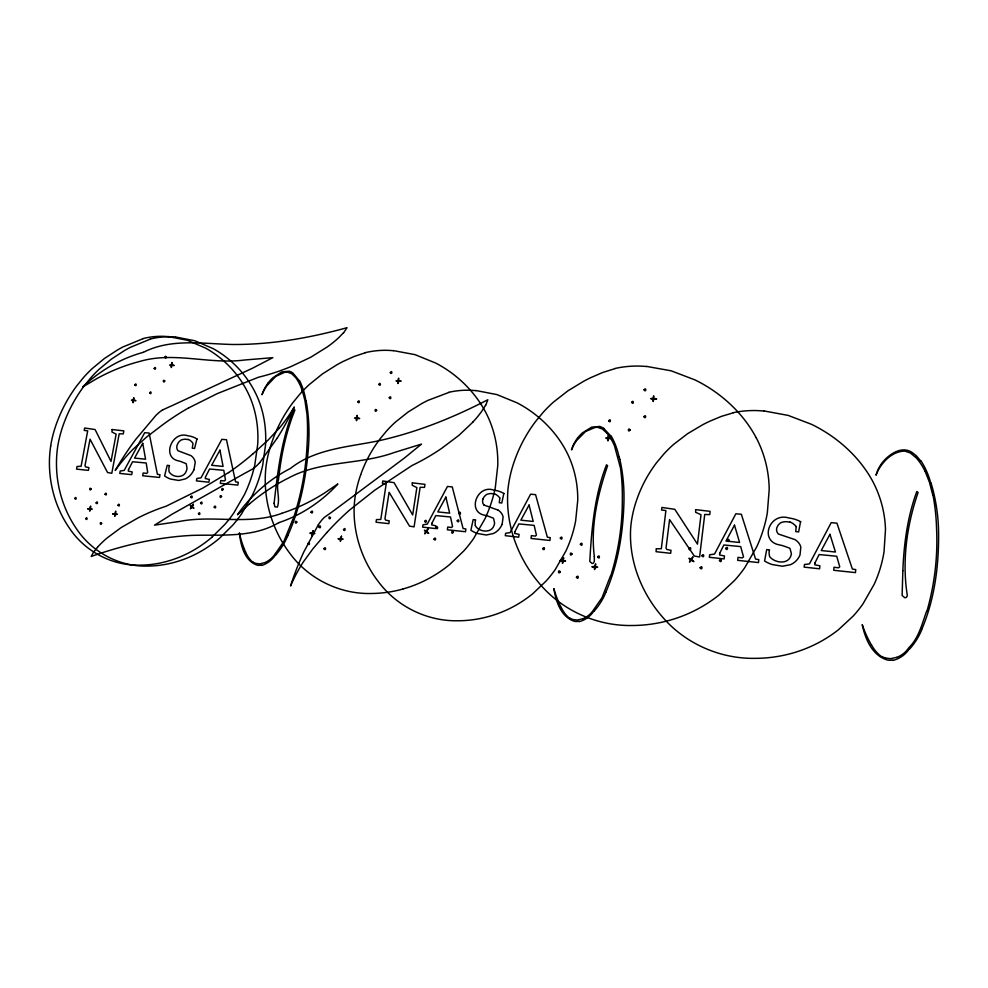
<?xml version="1.0" encoding="UTF-8"?>
<svg xmlns="http://www.w3.org/2000/svg" width="988" height="988" viewBox="0 0 988 988"><rect width="100%" height="100%" fill="white"/><g stroke="black" fill="none" stroke-linecap="round" stroke-linejoin="round"><path stroke-width="1.48" d="M796.18 526.481L795.772 531.593L798.637 531.939L800.539 521.701M499.817 497.964L499.273 502.719L501.781 503.016L503.818 493.481M50.721 445.86C48.239 461.878 49.338 478.402 53.611 494.025A127.724 109.717 -64 0 0 69.061 527.604C84.672 551.539 112.78 566.396 141.42 565.124A123.821 106.074 -64.1 0 0 169.17 560.752A120.091 102.937 -64.2 0 0 211.84 537.324M196.921 438.968L194.599 448.466L192.277 448.194L192.993 443.464A12.968 11.214 -64 0 0 188.276 439.413M926.546 611.399C922.002 623.959 918.741 638.1 908.787 647.77A26.256 25.009 17.4 0 1 896.721 657.415M610.461 575.992L602.038 597.678L593.615 609.818A23.391 22.687 -67.3 0 1 582.735 618.846M485.688 405.451L487.813 399.757C453.159 417.677 416.627 432.435 378.441 440.833C348.542 447.045 315.246 448.651 290.435 468.448A144.31 131.54 -70.9 0 0 237.528 514.575M922.1 628.615C934.944 597.999 939.02 564.506 938.563 531.519A190.388 185.46 -13.5 0 0 931.845 485.701L930.918 482.86M482.922 499.014L483.984 497.026A10.572 9.954 -58.2 0 1 486.751 494.42A14.363 13.523 -58.7 0 1 491.184 493.531L494.494 493.963M292.707 519.663L283.889 541.338L275.504 553.502M502.126 524.381L503.114 517.082A9.571 9.04 -59.8 0 0 502.657 515.501L502.484 515.069A12.313 11.621 -60.1 0 0 498.15 510.154M605.94 591.973C618.253 563.592 623.095 532.594 623.959 501.842A175.58 163.872 -60.5 0 0 619.859 459.334M193.981 469.708L195.216 462.433A9.608 8.336 -64.6 0 0 194.871 460.865L194.722 460.433A12.375 10.72 -64.7 0 0 190.894 455.604L177.988 450.738A6.076 5.249 -63.8 0 1 177.247 444.736L178.272 442.735A10.609 9.188 -63.8 0 1 180.965 440.105A14.412 12.474 -64 0 1 185.139 439.178L188.202 439.561M287.78 535.62C300.463 507.35 306.379 476.549 308.565 445.786A176.321 151.115 -64.5 0 0 306.601 403.586L306.07 400.967M93.959 551.428L91.217 556.466C123.71 545.043 157.635 537.114 192.104 535.385C221.127 534.483 252.829 538.09 278.875 522.615M485.503 405.29L482.416 410.304A88.426 80.003 -52.5 0 1 472.77 422.148M277.245 438.042L259.758 462.606M343.515 333.042L346.998 327.707C309.862 337.945 271.502 344.689 232.884 344.491C203.133 343.861 170.949 338.118 143.334 352.358M318.358 524.665L303.785 552.008A289.064 278.073 -82.1 0 0 290.558 585.983A155.091 144.532 -75.4 0 1 303.168 562.172L312.863 548.859L326.867 532.47M94.07 551.6L97.479 547.377M268.156 382.924L269.242 381.578A37.618 33.308 -59.3 0 1 272.984 377.675L281.753 371.92L289.151 371.192A15.166 13.363 -58.6 0 1 292.88 373.019L299.364 380.775M577.61 438.03L578.709 436.684A37.655 35.914 -42.8 0 1 582.537 432.806L591.676 427.137L599.58 426.495M279.135 428.31L268.23 439.956L252.854 453.949M343.379 332.845L339.168 337.254A91.822 79.472 -53.7 0 1 326.979 347.121L310.553 357.347L290.88 366.61A217.656 182.817 -51.9 0 1 258.547 377.206L217.199 393.644L188.856 407.822M472.82 422.197L458.988 435.288L441.71 448.317A209.073 183.496 -52 0 1 412.082 465.471L374.736 490.196L349.727 509.944A281.247 267.093 -87.4 0 0 326.917 532.507M211.827 537.299L224.844 524.455A111.348 95.614 -64.4 0 0 233.773 513.007L244.407 494.679A120.499 103.246 -64.3 0 0 254.83 464.718L257.72 444.23A106.877 91.884 -64.2 0 0 250.643 398.794C244.518 383.776 234.699 370.364 222.411 359.805A138.357 118.399 -65.4 0 0 205.751 348.196L187.436 340.292L168.158 336.525M249.606 503.806L237.626 514.649M228.537 472.56L202.948 488.01L166.132 506.214A219.25 192.438 -77.7 0 0 137.9 517.984L121.166 527.555L107.433 537.719A86.821 75.026 -71.8 0 0 97.429 547.327M337.661 484.083L324.126 493.284A185.386 160.834 -57.5 0 1 281.679 513.34M163.045 409.736L169.38 406.809A123.414 103.53 -58.3 0 0 171.937 405.71L252.607 368.166L272.824 357.668L244.468 360.015C209.382 364.696 174.147 351.197 139.604 361.485A205.022 177.519 -69.3 0 0 96.676 378.688L82.918 386.864M582.71 618.797L577.276 620.056L572.756 619.476A14.301 13.894 -69.3 0 1 570.027 618.105M896.696 657.366L890.521 658.675L885.297 658.008M142.964 338.723L123.055 346.899A163.922 141.79 -65.9 0 0 117.164 350.172L104.098 358.73L91.958 368.808A113.756 97.466 -64.3 0 0 83.424 377.626L76.78 385.814A125.093 107.47 -64.5 0 0 57.292 421.493A109.112 93.366 -64.5 0 0 50.66 445.86M150.213 339.18L130.243 347.381A164.23 142.358 -65.9 0 0 124.327 350.654L111.236 359.224L99.059 369.314A113.966 97.861 -64.2 0 0 90.501 378.145L83.844 386.357A125.328 107.902 -64.4 0 0 64.319 422.111A109.322 93.737 -64.5 0 0 57.699 446.514C55.353 462.594 56.365 479.131 60.713 494.778A127.958 110.162 -63.9 0 0 76.249 528.432C91.958 552.44 120.19 567.31 148.941 566.05A124.056 106.506 -64 0 0 176.778 561.666A120.314 103.345 -64.1 0 0 219.583 538.201L232.625 525.32A111.558 95.997 -64.4 0 0 241.578 513.834L252.224 495.482A120.734 103.666 -64.3 0 0 262.66 465.447L265.537 444.921A107.087 92.242 -64.1 0 0 258.374 399.399C252.212 384.332 242.332 370.895 229.982 360.311A138.604 118.869 -65.3 0 0 213.247 348.678L194.858 340.761L175.494 336.982M365.177 352.815L354.062 356.495L343.231 361.41A173.357 159.871 -63 0 0 336.772 364.868L322.508 373.884L309.33 384.517A120.277 109.693 -60.6 0 0 300.117 393.829L293.004 402.486A132.281 120.993 -60.8 0 0 272.565 440.253A115.361 105.074 -61 0 0 266.068 466.077C264.006 483.243 265.797 500.805 271.132 517.243A135.084 123.475 -59.9 0 0 289.62 553.033C308.38 578.968 339.996 594.517 371.994 593.479A130.935 119.35 -60.2 0 0 402.931 589.021M448.935 392.409L427.878 400.399A163.452 154.437 -63 0 0 421.691 403.61L408.044 412.07L395.459 422.061A113.497 106.111 -59.9 0 0 386.691 430.842L379.935 439.018A124.797 117.004 -60.1 0 0 360.682 474.746M614.968 368.648L602.606 372.525L590.626 377.712A184.867 180.742 -37.7 0 0 583.5 381.368L567.816 390.902L553.416 402.153A128.279 123.698 -40.9 0 0 543.437 412.033L535.792 421.221A141.136 136.468 -39.6 0 0 514.316 461.322A122.944 118.548 -42.5 0 0 508.017 488.788C506.362 507.252 509.153 526.024 515.711 543.351A144.26 139.123 -38.1 0 0 537.917 581.673C560.505 609.855 596.295 626.244 632.345 625.503A139.703 134.529 -40.3 0 0 667.085 620.97A135.467 130.589 -40.3 0 0 719.14 594.924L734.529 580.462A125.624 121.388 -39.7 0 0 744.853 567.532L756.746 546.784A135.887 131.034 -41 0 0 767.343 512.772L769.207 489.48A120.697 116.559 -38.1 0 0 756.215 437.733M284.779 372.266L275.887 376.305L267.044 385.518A42.583 37.754 -59.3 0 0 263.697 391.026L261.968 394.78A35.383 31.307 -59.2 0 1 268.131 382.912M281.679 513.377C248.84 525.48 213.902 514.847 180.187 521.331L154.511 525.159L172.147 514.18L245.024 473.153A123.759 111.175 -70.1 0 1 247.408 471.894L253.299 468.608A36 31.554 -62.5 0 0 259.696 462.557M733.306 412.811L721.302 416.405L709.68 421.271A178.581 173.95 2.4 0 0 702.777 424.692L687.599 433.683L673.717 444.316A123.29 119.881 -11.9 0 0 664.121 453.69L656.798 462.409A135.801 132.059 -8.7 0 0 636.457 500.607A118.078 115.003 -12.9 0 0 630.764 526.839C629.442 544.61 632.542 562.58 639.187 579.079A138.839 134.627 -10 0 0 661.528 615.87C684.153 643.003 719.079 658.774 754.363 658.354A134.282 130.391 -12.5 0 0 788.115 654.278A130.231 126.55 -11.7 0 0 838.38 629.813L853.126 616.129A120.857 117.498 -9.4 0 0 862.981 603.878L874.232 584.192A130.601 127.007 -11.9 0 0 884.025 551.847L885.483 529.642A116.189 112.756 -9 0 0 872.071 480.143C862.61 463.113 848.988 448.626 833.23 437.252A149.41 146.187 -10.9 0 0 811.519 424.334L788.165 415.405L764.057 410.946M901.797 451.306C893.3 452.64 886.211 458.481 881.321 465.299A47.856 44.781 0.3 0 0 877.764 471.202L876.01 475.216A39.693 37.174 -0.6 0 1 882.395 462.495L883.63 461.075A42.225 39.532 -0.3 0 1 887.829 456.925C893.078 452.504 899.994 448.7 907.07 450.232A16.969 15.894 -3.1 0 1 911.838 452.294L916.395 455.826L920.606 460.828M261.598 565.148L258.905 565.371A12.622 11.239 -68.5 0 1 257.238 565.185C244.394 560.925 240.726 545.104 239.405 533.211M579.252 621.353L576.375 621.538A12.56 12.189 -70 0 1 574.571 621.341C561.098 617.228 555.886 601.433 553.91 588.91M892.843 660.095L889.558 660.28A14.116 13.437 19.2 0 1 887.471 660.033C872.355 655.773 865.179 638.94 862.277 624.873M646.498 366.387L671.136 370.809L694.947 379.898A155.647 150.645 -45.4 0 1 717.016 393.212C733.071 405.006 746.842 420.085 756.191 437.746M393.261 350.579L414.985 354.643L435.794 363.102A146.236 133.294 -62.5 0 1 454.9 375.502C468.905 386.641 480.526 400.844 488.072 417.097A113.04 103.419 -60.2 0 1 497.779 465.471L495.346 487.269A127.415 116.189 -60.6 0 1 484.799 519.132L473.573 538.584A117.745 107.63 -60.7 0 1 463.99 550.736L449.873 564.333A126.983 115.831 -60.4 0 1 402.919 588.984M475.969 390.532L496.927 394.595L517.045 402.82A137.974 128.946 -62.4 0 1 535.558 414.75C549.081 425.396 560.418 438.931 567.878 454.48A106.655 100.01 -59.3 0 1 577.733 500.385L575.634 521.009A120.24 112.397 -59.9 0 1 565.865 551.094L555.305 569.446A111.101 104.086 -60 0 1 546.253 580.87L532.853 593.652A119.832 112.052 -59.6 0 1 488.035 616.685A123.562 115.46 -59.3 0 1 458.37 620.76C427.483 621.514 397.028 606.669 378.552 581.932A127.464 119.412 -58.9 0 1 360.274 547.846C354.964 532.297 352.877 515.575 354.803 499.224A108.865 101.653 -60.5 0 1 360.706 474.746M789.906 522.146L786.115 521.664A15.697 15.203 -5.3 0 0 781.063 522.578A11.56 11.189 -6 0 0 778.025 525.369L776.914 527.493A6.62 6.397 -7 0 0 778.445 534.051L794.834 539.547A13.474 13.066 -2.6 0 1 800.008 544.894L800.218 545.364A10.473 10.152 -2.5 0 1 800.811 547.08L800.021 554.923A17.982 17.451 -3.7 0 1 790.499 564.691L782.41 566.248L772.233 564.556A36.865 35.667 -6.7 0 1 765.996 561.839L764.576 561.011L766.7 549.587L769.541 549.908A11.881 11.547 -3.2 0 0 769.072 552.786L769.405 555.676A6.249 6.076 -3.8 0 0 769.837 556.849C774.753 562.827 787.535 564.864 790.783 556.121A11.115 10.806 -3.4 0 0 791.363 553.465L790.017 548.587A5.459 5.298 -2.6 0 0 789.486 548.093L782.743 545.672A26.54 25.614 -7.5 0 1 780.446 545.08C758.463 542.066 769.17 511.623 789.054 518.033A32.061 31.11 -3.4 0 1 798.6 520.688L800.799 521.788M504.028 493.568L502.151 492.555A29.331 27.652 -60 0 0 493.901 490.147C476.809 483.984 466.546 512.71 485.367 515.341A24.255 22.81 -57 0 0 487.356 515.884L493.173 518.095A5.002 4.718 -60.3 0 1 493.605 518.552L494.605 523.072A10.189 9.596 -60.6 0 1 494 525.554C491.308 533.421 479.773 532.1 475.66 526.345A5.73 5.397 -61 0 1 475.314 525.258M197.118 439.043L195.414 438.067A29.455 25.503 -64.6 0 0 187.819 435.77C171.974 430.373 161.118 457.79 178.754 460.927A24.342 21.044 -63.3 0 0 180.594 461.445L185.905 463.57A5.014 4.347 -64.7 0 1 186.3 464.014L187.028 468.497A10.226 8.843 -64.8 0 1 186.349 470.967C183.99 478.488 172.888 477.896 169.22 471.98A5.755 4.977 -65 0 1 168.948 470.906L168.886 468.25A10.93 9.448 -64.8 0 1 169.491 465.583L167.194 465.323L164.601 475.932L165.7 476.661A33.851 29.27 -63.8 0 0 170.591 479.069L178.766 480.464L185.472 478.871A16.524 14.301 -64.6 0 0 193.957 469.695M498.162 510.117L484.046 505.078M603.693 428.36L611.004 436.276M915.678 457.395L910.417 452.998L904.996 451.146A14.178 13.264 -3 0 0 901.797 451.331M606.83 433.115L602.408 429.039L597.752 427.347A12.683 12.029 -42.8 0 0 594.949 427.532L585.6 431.46L576.535 440.623A42.632 40.718 -42.5 0 0 573.201 446.119L571.521 449.873A35.42 33.753 -42.9 0 1 577.585 438.005M871.416 644.991L870.07 642.558A118.523 110.52 12.5 0 1 862.314 624.774M561.122 607.509L560.048 605.261A103.74 101.764 -44.4 0 1 553.947 588.823M925.151 471.412L929.436 482.23L932.845 495.26M245.32 551.613L244.407 549.39M302.254 390.482L304.909 400.412L306.688 412.391M619.155 456.691L619.785 459.358M475.314 525.258L475.129 522.578A10.88 10.251 -60.7 0 1 475.648 519.898L473.166 519.626L470.893 530.26L472.103 531.013A33.728 31.727 -58.3 0 0 477.463 533.495L486.306 535.014L493.432 533.495A16.463 15.512 -60.1 0 0 502.089 524.369M365.165 352.667A94.836 86.154 -58.8 0 1 393.236 350.703M252.829 453.9A237.651 198.415 -58.1 0 1 228.574 472.622M279.172 428.347A139.419 119.239 -59.2 0 0 294.263 406.982A245.419 204.368 -60.1 0 1 277.258 438.055M337.748 484.169A136.468 119.462 -59.9 0 1 278.875 522.64M318.432 524.702A37.593 34.247 -66.9 0 1 324.113 517.564L329.881 513.476A119.758 105.753 -60.4 0 0 332.178 511.858L403.931 458.407L421.53 444.081L393.804 452.652C359.607 465.015 321.396 460.297 288.867 477.834A201.293 184.373 -75.9 0 0 249.606 503.794M188.832 407.76A287.014 258.325 -75.1 0 0 161.983 425.285L146.483 437.141L132.676 449.602A158.586 139.753 -69.1 0 0 115.201 470.486A296.771 270.329 -72.1 0 1 135.64 439.512L155.882 415.429A38.569 33.271 -63.6 0 1 162.995 409.612M82.844 386.765A147.496 127.156 -66.2 0 1 143.334 352.333M142.951 338.588A89.673 76.632 -63.2 0 1 168.121 336.649M614.944 368.487A101.282 96.948 -39.4 0 1 646.485 366.511M150.201 339.045A89.834 76.941 -63.1 0 1 175.469 337.106M244.456 549.365A103.987 94.045 -64.1 0 1 239.454 533.125M252.879 562.382A30.974 27.639 -67.5 0 1 245.444 551.551M253.15 562.024A14.375 12.795 -68.3 0 0 255.62 563.382L259.819 563.876L264.945 562.567A23.514 20.909 -67.8 0 0 275.479 553.478M292.942 519.75A242.282 204.355 -65.5 0 0 307.157 442.97A203.614 173.283 -64.8 0 0 306.823 412.367M302.192 390.507A53.043 46.572 -60.6 0 0 295.696 377.601L291.67 373.686L287.409 372.068A12.671 11.164 -58.5 0 0 284.779 372.278M299.599 380.627A74.989 65.603 -61.4 0 1 305.897 401.017M287.841 535.644A64.171 56.6 -66.5 0 1 275.887 554.848M275.677 554.7A25.404 22.588 -67.8 0 1 261.659 565.457M569.755 618.451A30.813 29.986 -65.7 0 1 561.258 607.447M610.732 576.066A241.171 221.707 -63.4 0 0 622.329 498.989A202.725 187.942 -61.6 0 0 620.513 468.176L614.561 446.094A52.994 50.326 -48.3 0 0 606.916 433.04M599.593 426.458A15.191 14.4 -43 0 1 603.668 428.384M611.239 436.128A74.853 70.963 -51 0 1 618.97 456.74M606.002 591.997A63.862 61.404 -63.2 0 1 594.097 611.177M593.862 611.029A25.28 24.515 -67.4 0 1 579.326 621.662M494.556 493.827A12.918 12.152 -58.6 0 1 499.755 498.014M484.021 505.103A6.052 5.693 -58.2 0 1 482.984 499.026M448.91 392.273A89.525 83.375 -57.6 0 1 475.944 390.655M881.815 656.884A34.716 32.95 16.8 0 1 871.552 644.929M885.297 658.02A16.08 15.302 18.7 0 1 882.111 656.501M926.855 611.486A258.56 253.101 -35.1 0 0 936.55 528.444A218.632 213.581 -21.9 0 0 933.005 495.223M915.777 457.321A58.934 55.748 -2.5 0 1 925.089 471.437M920.878 460.68A82.93 78.867 -3.2 0 1 930.708 482.91M922.187 628.64A71.037 68.16 12.3 0 1 909.405 649.24M909.133 649.079A28.368 27.034 17.4 0 1 892.954 660.429M789.968 521.997A14.116 13.659 -5.9 0 1 796.093 526.542M733.281 412.663A97.306 94.07 -15.9 0 1 764.033 411.07M433.979 539.152C436.276 542.523 436.041 535.434 433.979 539.077M435.943 527.827C438.104 531.211 438.264 524.085 435.943 527.753M607.595 438.796L607.929 440.907L608.534 438.672L611.436 438.425L608.806 437.733L608.472 435.214L607.694 437.696L605.718 438.017L607.595 438.796M424.655 521.38C426.594 524.826 427.125 517.823 424.667 521.306M389.235 397.892C391.532 400.918 391.174 394.385 389.247 397.756M390.272 372.686C392.532 375.749 392.261 369.03 390.285 372.612M902.847 570.768L902.13 595.517L904.86 597.752L906.416 597.382L907.33 595.603C901.871 561.32 906.725 525.357 918.099 492.493L916.815 491.481C907.466 516.798 903.897 543.956 902.847 570.768M376.626 410.205C375.094 413.972 374.069 407.303 376.626 410.205M378.836 384.48C381.356 387.432 380.417 380.8 378.836 384.48M594.331 556.516L594.307 561.48L593.442 563.135L592.071 563.481L589.787 561.431C591.614 528.815 594.467 495.531 606.521 464.78L607.608 465.706C597.678 494.519 590.441 526.073 594.331 556.516M357.829 401.857C359.768 405.018 359.978 398.497 357.829 401.783M343.503 529.617C345.442 532.989 345.849 525.962 343.503 529.617M330.486 517.675C328.905 521.417 328.016 514.625 330.486 517.675M318.939 526.962C321.248 530.136 320.779 523.22 318.939 526.962M323.99 548.785C326.139 552.033 326.04 545.166 323.99 548.785M274.096 503.337L274.911 506.844L277.406 507.091C280.469 498.211 275.627 488.603 278.53 479.415C281.098 455.752 285.94 432.188 294.906 410.082L293.93 409.168C281.481 439.067 277.714 471.486 274.096 503.337M307.923 543.696C310.318 546.833 309.565 540.041 307.923 543.696M310.973 512.154C312.986 515.415 313.208 508.462 310.973 512.154M296.832 522.01C295.35 525.838 294.313 519.046 296.832 522.01M112.805 513.921L114.732 514.538L114.793 516.329L115.621 514.6L117.374 514.229L115.621 513.76L115.72 511.142L114.88 513.538L112.805 513.921M87.747 508.795L89.649 509.413L89.698 511.179L90.526 509.475L92.255 509.104L90.526 508.635L90.637 506.041L89.797 508.425L87.747 508.795M221.559 496.384C219.941 500.076 219.225 493.506 221.559 496.384M223.226 489.27C221.374 492.963 221.09 486.306 223.226 489.27M397.719 381.541L397.966 383.517L398.572 381.417L401.19 381.146L398.843 380.528L398.621 378.157L397.855 380.504L396.052 380.837L397.719 381.541M725.612 548.439C727.761 552.317 728.588 544.684 725.612 548.439M727.119 540.362C729.23 544.252 729.959 536.756 727.119 540.288M214.186 507.153C216.533 510.08 215.767 503.645 214.186 507.091M719.474 560.492C721.697 564.42 722.179 556.775 719.474 560.492M198.465 513.748C200.688 516.773 199.971 510.302 198.465 513.748M200.576 503.102C202.491 506.239 202.577 499.595 200.576 503.028M412.329 482.848L412.255 485.293L416.862 487.578L412.675 514.946L394.064 482.65L382.788 480.971L382.418 483.367L386.185 483.824L380.8 519.416L376.416 519.602L376.058 522.232L388.84 523.652L389.272 520.874L385.666 520.145L384.95 518.861L389.099 492.271L409.501 526.098L414.083 526.888L420.135 487.282L424.519 487.393L424.976 484.355L412.329 482.848M700.122 567.767C702.394 571.682 702.789 563.963 700.122 567.767M701.875 555.676C704.074 559.541 704.555 552.033 701.875 555.676M190.721 497.112C192.87 500.089 192.549 493.531 190.721 497.038M688.858 548.711C690.945 552.564 691.761 545.055 688.871 548.636M164.774 357.372C167.096 359.99 166.256 353.914 164.786 357.298M164.761 380.948C163.267 384.468 162.489 378.305 164.761 380.948M356.273 418.702L356.507 420.69L357.113 418.591L359.657 418.541L357.384 417.702L357.174 415.331L356.409 417.665L354.63 417.986L356.273 418.702M154.165 368.524C156.129 371.34 156.018 365.103 154.177 368.45M644.04 389.84C646.066 393.397 646.72 386.382 644.04 389.766M643.88 416.701C645.893 420.295 646.584 413.231 643.88 416.627M149.657 392.928C151.535 395.805 151.596 389.544 149.67 392.854M630.171 429.916C627.689 433.707 627.886 426.458 630.171 429.916M631.616 402.363C633.925 405.883 633.95 398.683 631.616 402.363M134.825 384.974C136.986 387.716 136.369 381.541 134.825 384.974M117.992 505.276C120.166 508.165 119.511 501.793 117.992 505.214M597.654 556.96C599.877 560.715 600.037 553.317 597.654 556.96M608.67 420.777C610.794 424.334 611.202 417.195 608.67 420.777M101.641 523.294C100.492 526.925 99.195 520.639 101.641 523.294M105.012 494.247C107.21 497.088 106.506 490.752 105.012 494.247M91.131 488.899C89.735 492.481 88.895 486.158 91.131 488.899M96.095 502.917C98.207 505.807 97.713 499.422 96.095 502.917M572.015 553.996C569.94 557.874 569.533 550.464 572.015 553.996M576.436 577.288C578.622 581.03 579.054 573.497 576.436 577.288M580.376 544.24C582.525 547.957 582.821 540.609 580.376 544.24M85.721 518.712C87.759 521.652 87.302 515.341 85.734 518.651M560.32 538.102C562.555 541.757 562.703 534.483 560.32 538.102M560.282 571.793C557.998 575.621 557.936 568.199 560.282 571.793M74.792 498.495C76.99 501.324 76.187 495.037 74.792 498.495M542.708 548.649C544.808 552.329 545.253 544.981 542.708 548.649M171.146 365.684L171.307 367.548L171.912 365.56L174.221 365.486L172.184 364.72L172.06 362.497L171.294 364.708L169.677 365.029L171.146 365.684M453.381 532.186C451.257 535.904 451.121 528.778 453.381 532.186M457.197 520.849C459.309 524.393 459.408 517.267 457.197 520.849M458.815 513.291C461.013 516.761 461.026 509.647 458.815 513.291M814.902 563.037L814.779 564.778L819.892 565.815L819.571 568.804L804.146 567.124L804.467 564.506L809.456 563.889L831.204 522.64L836.935 523.183L852.372 569.039L855.744 569.594L855.46 572.62L833.749 570.298L833.995 567.248L838.577 567.804L839.738 566.741L836.713 556.244L819.114 554.552L814.902 563.037M132.911 400.844L133.047 402.709L133.664 400.733L135.936 400.671L133.936 399.893L133.825 397.67L133.059 399.868L131.466 400.177L132.911 400.844M650.87 398.621L652.784 399.387L653.142 401.486L653.735 399.251L656.674 398.979L654.007 398.312L653.661 395.793L652.883 398.275L650.87 398.621M112.113 429.533L111.928 431.966L116.127 434.177L111.014 461.433L95.095 429.558L84.659 428.026L84.202 430.422L87.685 430.817L81.102 466.274L77.002 466.497L76.558 469.127L88.401 470.374L88.932 467.608L85.598 466.929L84.993 465.669L90.032 439.178L107.569 472.548L111.805 473.277L119.19 433.831L123.265 433.893L123.833 430.867L112.113 429.533M719.709 553.28L719.585 554.984L724.463 555.985L724.118 558.912L709.359 557.294L709.693 554.737L714.485 554.12L735.862 513.76L741.346 514.279L755.573 559.072L758.809 559.603L758.5 562.567L737.703 560.344L737.987 557.368L742.371 557.887L743.495 556.849L740.716 546.599L723.871 544.981L719.709 553.28M656.328 548.859L656.057 551.699L670.667 553.305L671.037 550.316L666.9 549.513L666.023 548.142L669.58 519.602L694.329 556.083L699.59 556.973L704.728 514.464L709.73 514.612L710.113 511.352L695.638 509.647L695.651 512.278L701.011 514.76L697.454 544.129L674.816 509.314L661.898 507.437L661.577 510.018L665.887 510.524L661.33 548.711L656.328 548.859M514.834 531.828L514.674 533.446L519.095 534.372L518.7 537.163L505.288 535.681L505.658 533.248L510.055 532.643L530.605 494.185L535.582 494.667L547.352 537.176L550.279 537.67L549.921 540.473L531.038 538.46L531.371 535.632L535.348 536.101L536.41 535.113L534.15 525.381L518.836 523.912L514.834 531.828M595.653 564.111L595.394 566.63L597.641 567.198L595.468 567.606L594.566 569.545L594.344 567.52L591.849 566.779L594.443 566.383L595.653 564.111M563.617 557.948L563.345 560.443L565.556 560.999L563.419 561.406L562.518 563.333L562.308 561.32L559.85 560.591L562.407 560.196L563.617 557.948M431.867 523.331L431.682 524.912L435.93 525.814L435.523 528.543L422.642 527.123L423.025 524.751L427.248 524.146L447.465 486.454L452.257 486.911L463.076 528.506L465.879 528.975L465.509 531.729L447.379 529.79L447.725 527.024L451.553 527.481L452.578 526.505L450.516 516.996L435.807 515.575L431.867 523.331M341.49 536.249L341.181 538.621L343.157 539.127L341.206 539.522L340.354 541.35L340.218 539.448L338.032 538.769L340.341 538.386L341.49 536.249M313.245 530.655L312.912 533.001L314.863 533.508L312.949 533.903L312.097 535.706L311.973 533.829L309.812 533.162L312.097 532.779L313.245 530.655M205.504 476.957L205.269 478.55L209.357 479.427L208.876 482.206L196.427 480.897L196.884 478.476L201.009 477.822L221.855 439.339L226.487 439.746L235.576 481.86L238.281 482.317L237.824 485.108L220.312 483.342L220.756 480.526L224.437 480.946L225.474 479.946L223.794 470.3L209.579 469.028L205.504 476.957M128.526 469.535L128.292 471.103L132.219 471.955L131.713 474.66L119.758 473.413L120.227 471.041L124.192 470.399L144.705 432.682L149.139 433.065L157.401 474.277L159.994 474.722L159.525 477.463L142.704 475.759L143.161 473.005L146.693 473.413L147.694 472.425L146.199 462.989L132.553 461.779L128.526 469.535M692.847 557.071L691.884 559.603L693.909 561.653L691.168 560.344L689.5 562.123L690.254 559.961L688.945 558.245L690.908 558.986L692.847 557.071M427.915 529.111L426.964 531.482L428.693 533.384L426.31 532.186L424.778 533.853L425.507 531.828L424.42 530.223L426.124 530.914L427.915 529.111M193.376 504.349L192.45 506.585L193.932 508.363L191.845 507.252L190.425 508.82L191.141 506.918L190.215 505.424L191.721 506.054L193.376 504.349M829.945 534.323L821.25 550.526L835.453 552.02L829.945 534.323M734.504 525.184L725.97 541.041L739.567 542.474L734.504 525.184M529.062 505.053L520.861 520.17L533.224 521.466L529.062 505.053M445.86 497.1L437.795 511.908L449.664 513.155L445.86 497.1M219.941 450.158L211.63 465.286L223.09 466.422L219.941 450.158M142.729 443.279L134.566 458.099L145.569 459.198L142.729 443.279"/></g></svg>
